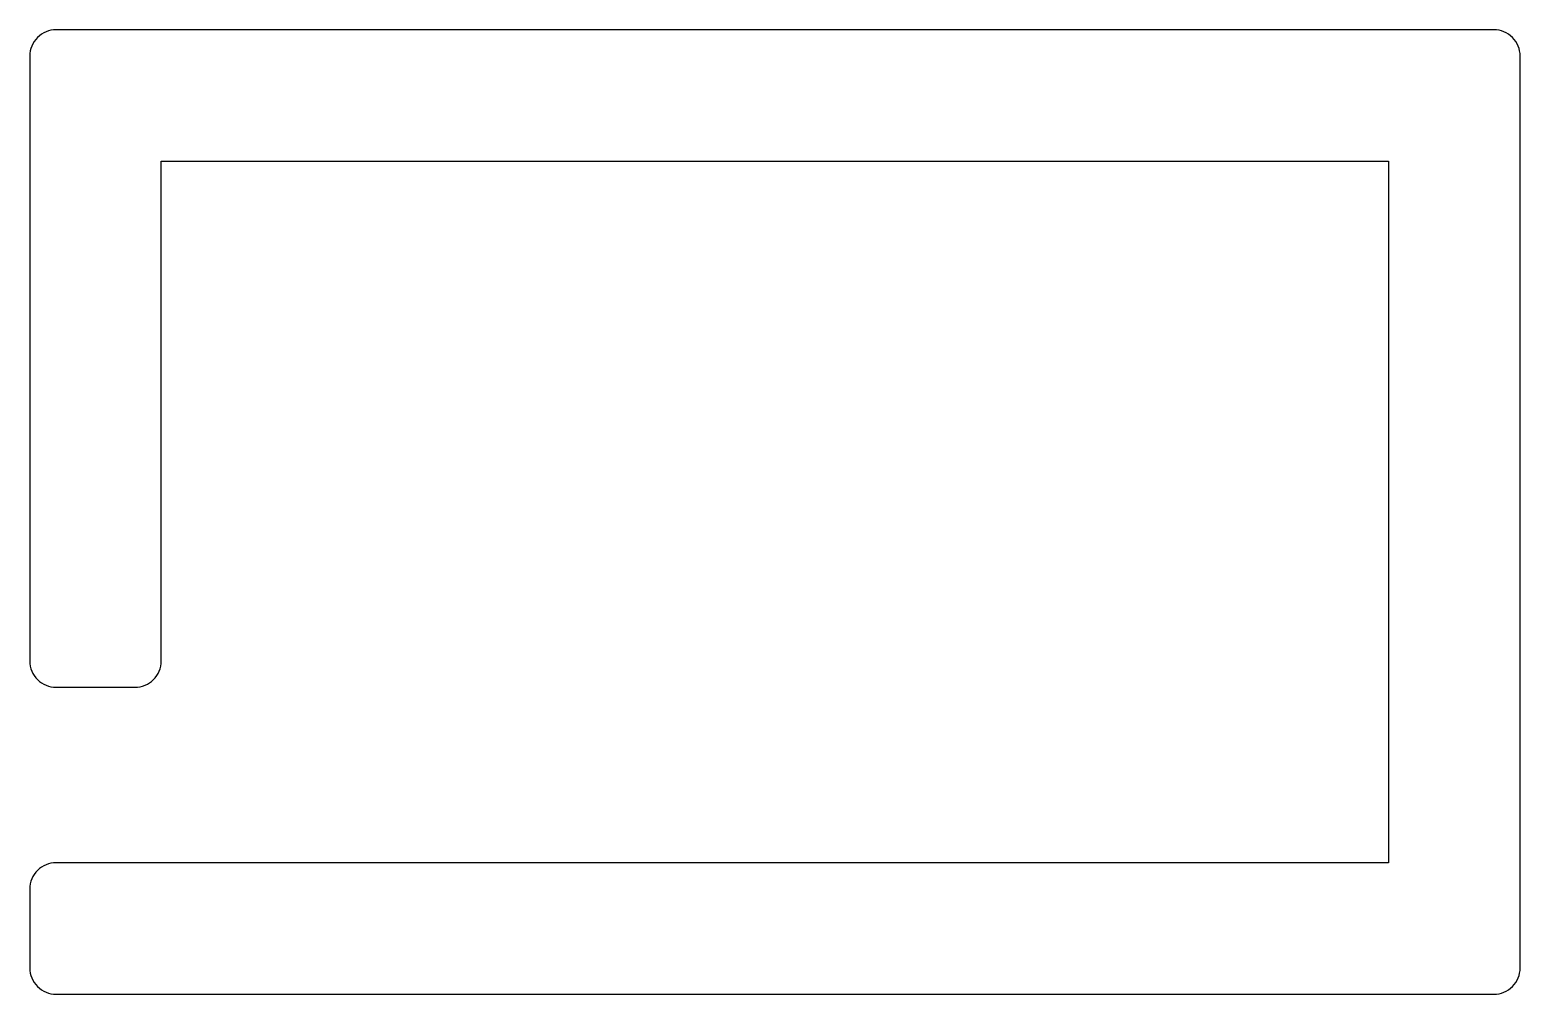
# Model space of a CAD drawing. Extents: x 146.3 to 163.3, y 214.5 to 225.5.
import ezdxf

# ---------------------------------------------------------------- set-up
doc = ezdxf.new("R2010")
doc.units = 0
doc.header["$LTSCALE"] = 15
doc.layers.get('0').update_dxf_attribs({"linetype": 'CONTINUOUS'})

msp = doc.modelspace()

# ---------------------------------------------------------------- linework, layer by layer
at = {"ltscale": 0.05}
msp.add_lwpolyline([(163.255, 214.765), (163.255, 225.165, 0.414214), (162.955, 225.465), (146.555, 225.465, 0.414214), (146.255, 225.165), (146.255, 218.265, 0.414214), (146.555, 217.965), (147.455, 217.965, 0.414214), (147.755, 218.265), (147.755, 223.965), (161.755, 223.965), (161.755, 215.965), (146.555, 215.965, 0.414214), (146.255, 215.665), (146.255, 214.765, 0.414214), (146.555, 214.465), (162.955, 214.465, 0.414214)], format="xyb", close=True, dxfattribs=at)

doc.saveas('drawing.dxf')
